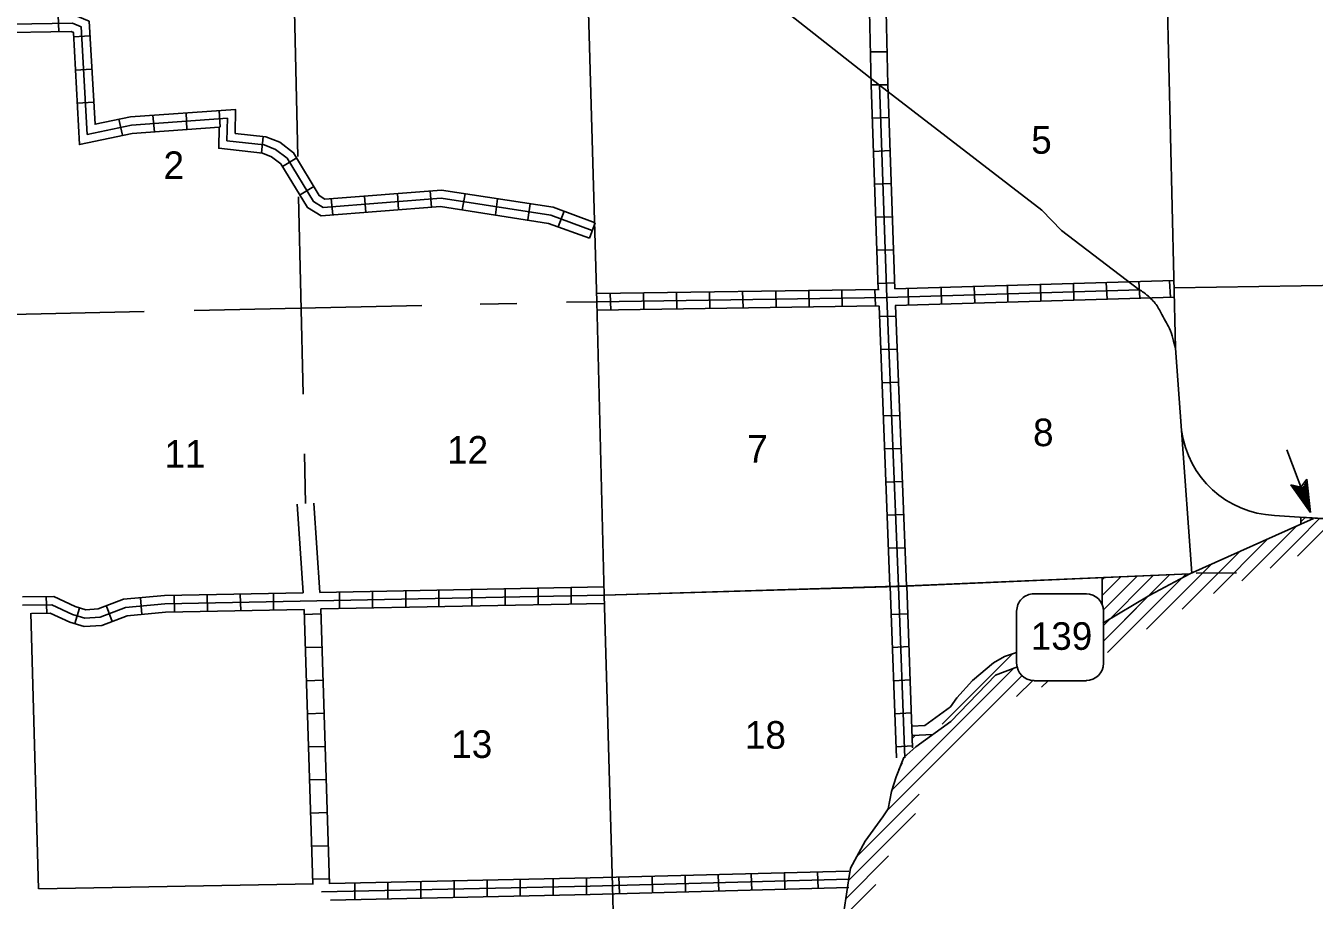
# Model space of a CAD drawing. Extents: x 1896717 to 2422910, y 16167611 to 16626507.
# Drawn here: x 2083222 to 2106584, y 16328958 to 16344806 of the extents above; entities that cross this region are included whole.
import ezdxf

# ---------------------------------------------------------------- set-up
doc = ezdxf.new("R2010")
doc.units = 0
for name, color, linetype in [('L10', 7, 'Continuous'), ('L13', 7, 'Continuous'), ('L14', 7, 'Continuous'), ('L16', 7, 'Continuous'), ('L28', 7, 'Continuous'), ('L3', 7, 'Continuous'), ('L4', 7, 'Continuous'), ('L8', 7, 'Continuous')]:
    doc.layers.add(name, color=color, linetype=linetype)

msp = doc.modelspace()

# ---------------------------------------------------------------- linework, layer by layer
at = {"layer": 'L10'}
for p, q in [((2083312, 16334162), (2083454, 16329162)), ((2083462, 16329162), (2088437, 16329254))]:
    msp.add_line(p, q, dxfattribs=at)
for points in [[(2088145, 16336137), (2088253, 16334529)], [(2088445, 16336154), (2088553, 16334537)]]:
    msp.add_lwpolyline(points, dxfattribs=at)
at = {"layer": 'L13'}
for p, q in [((2088070, 16346246), (2088153, 16342437)), ((2088170, 16341704), (2088253, 16338129)), ((2104044, 16340054), (2109235, 16340138)), ((2086276, 16339645), (2090403, 16339737)), ((2091462, 16339762), (2092128, 16339771)), ((2093028, 16339796), (2093578, 16339804)), ((2081237, 16339535), (2085368, 16339630)), ((2088278, 16337046), (2088295, 16336146)), ((2104445, 16334887), (2105178, 16334894))]:
    msp.add_line(p, q, dxfattribs=at)
at = {"layer": 'L16'}
for p, q in [((2105270, 16334746), (2106267, 16335743)), ((2106284, 16335193), (2106948, 16335858)), ((2106286, 16335479), (2106682, 16335875)), ((2106339, 16335815), (2106418, 16335894)), ((2104755, 16334515), (2105752, 16335511)), ((2104189, 16334231), (2105237, 16335279)), ((2105785, 16334978), (2106286, 16335479)), ((2103543, 16333869), (2104722, 16335048)), ((2102740, 16334764), (2102781, 16334805)), ((2102742, 16334318), (2102740, 16334804)), ((2102742, 16334483), (2103077, 16334818)), ((2102761, 16333654), (2103963, 16334855)), ((2102761, 16333937), (2103667, 16334843)), ((2102761, 16334220), (2103372, 16334830)), ((2102838, 16333447), (2104259, 16334868)), ((2102761, 16333654), (2103520, 16334412)), ((2102761, 16333654), (2103520, 16334412)), ((2102761, 16333654), (2103520, 16334412)), ((2099839, 16332148), (2101116, 16333425)), ((2100967, 16333373), (2101186, 16333449)), ((2098927, 16330953), (2101145, 16333171)), ((2100389, 16332942), (2100769, 16333258)), ((2100769, 16333258), (2100967, 16333373)), ((2098860, 16330602), (2101286, 16333029)), ((2100103, 16332628), (2100389, 16332942)), ((2101189, 16332648), (2101486, 16332946)), ((2101641, 16332818), (2101761, 16332937)), ((2100103, 16332628), (2099988, 16332465)), ((2099988, 16332465), (2099524, 16332123)), ((2099524, 16332123), (2099289, 16332114)), ((2099295, 16331945), (2099668, 16331959)), ((2099297, 16331889), (2099356, 16331947)), ((2099052, 16331328), (2099113, 16331447)), ((2098297, 16329756), (2099419, 16330878)), ((2098137, 16329313), (2099355, 16330531)), ((2098089, 16328981), (2098868, 16329760)), ((2098047, 16328656), (2098634, 16329243))]:
    msp.add_line(p, q, dxfattribs=at)
msp.add_lwpolyline([(2107252, 16335848), (2106339, 16335899), (2106339, 16335775)], dxfattribs=at)
at = {"layer": 'L28'}
for p, q in [((2106519, 16335985), (2106087, 16337123)), ((2106519, 16335985), (2106160, 16336484)), ((2106160, 16336484), (2106343, 16336444)), ((2106472, 16336065), (2106195, 16336461)), ((2106459, 16336123), (2106213, 16336459)), ((2106426, 16336191), (2106250, 16336455)), ((2106414, 16336248), (2106279, 16336448)), ((2106361, 16336345), (2106298, 16336446)), ((2106449, 16336589), (2106343, 16336444)), ((2106365, 16336408), (2106361, 16336442)), ((2106398, 16336340), (2106369, 16336445)), ((2106437, 16336257), (2106387, 16336469)), ((2106455, 16336184), (2106412, 16336496)), ((2106481, 16336113), (2106427, 16336528)), ((2106504, 16336051), (2106440, 16336542)), ((2106519, 16335985), (2106449, 16336589)), ((2106350, 16336376), (2106330, 16336431)), ((2106427, 16336236), (2106365, 16336382)), ((2106410, 16336283), (2106365, 16336382))]:
    msp.add_line(p, q, dxfattribs=at)
at = {"layer": 'L3'}
for p, q in [((2104070, 16338962), (2104178, 16337471)), ((2104178, 16337471), (2104363, 16334886)), ((2104328, 16334871), (2106570, 16335879)), ((2102453, 16334512), (2101503, 16334512)), ((2101186, 16334196), (2101186, 16333254)), ((2102761, 16333254), (2102761, 16334196)), ((2101503, 16332937), (2102453, 16332937))]:
    msp.add_line(p, q, dxfattribs=at)
for points in [[(2095762, 16346037), (2096887, 16345154), (2098703, 16343729), (2101645, 16341462), (2102003, 16341096), (2103403, 16340029)], [(2105861, 16335929), (2108778, 16335737), (2108995, 16335696), (2109478, 16335496)], [(2102753, 16333979), (2103603, 16334487), (2104328, 16334871)], [(2098053, 16327921), (2098037, 16328496), (2098053, 16328746), (2098145, 16329354), (2098178, 16329537), (2098445, 16330029), (2098761, 16330471), (2098861, 16330612), (2098920, 16330929), (2099003, 16331196), (2099145, 16331546), (2099361, 16331737), (2099995, 16332196), (2100803, 16333037), (2101203, 16333187)]]:
    msp.add_lwpolyline(points, dxfattribs=at)
for centre, radius, start, end in [((2105936, 16337704), 1773, 187.5587, 267.5794), ((2101504, 16334198), 315, 90.0011, 180.0011), ((2102449, 16334198), 315, 0.0011, 90.0011), ((2101504, 16333253), 315, 180.0011, 270.0011), ((2102449, 16333253), 315, 270.0011, 0.0011)]:
    msp.add_arc(centre, radius, start, end, dxfattribs=at)
msp.add_spline([(2103403, 16340029), (2103495, 16339971), (2103603, 16339879), (2103686, 16339796), (2103803, 16339612), (2103886, 16339454), (2103961, 16339321), (2104020, 16339137), (2104070, 16338962)], degree=3, dxfattribs=at)
at = {"layer": 'L4'}
for points in [[(2104070, 16338962), (2103920, 16345371), (2103728, 16350629), (2103645, 16353379), (2103611, 16361187), (2103586, 16366438)], [(2093320, 16347837), (2093428, 16345054), (2093578, 16339804), (2093712, 16334487), (2093862, 16329212), (2093962, 16325312), (2094037, 16323896)], [(2099201, 16334654), (2104326, 16334871)], [(2093716, 16334487), (2099201, 16334654)]]:
    msp.add_lwpolyline(points, dxfattribs=at)
at = {"layer": 'L8'}
for p, q in [((2083812, 16344996), (2083820, 16344696)), ((2084387, 16344621), (2084087, 16344604)), ((2098836, 16344337), (2098536, 16344337)), ((2084420, 16344021), (2084120, 16344004)), ((2098853, 16343737), (2098553, 16343737)), ((2084454, 16343421), (2084154, 16343404)), ((2086129, 16343229), (2086145, 16342929)), ((2086728, 16343271), (2086745, 16342971)), ((2084912, 16343112), (2084979, 16342821)), ((2085529, 16343179), (2085554, 16342887)), ((2098570, 16343129), (2098870, 16343146)), ((2087528, 16342796), (2087495, 16342504)), ((2098595, 16342529), (2098895, 16342546)), ((2088137, 16342412), (2087878, 16342254)), ((2088445, 16341896), (2088187, 16341737)), ((2090553, 16341812), (2090578, 16341512)), ((2098611, 16341937), (2098911, 16341946)), ((2088762, 16341671), (2088787, 16341379)), ((2089362, 16341721), (2089387, 16341421)), ((2089962, 16341771), (2089978, 16341471)), ((2091187, 16341762), (2091137, 16341471)), ((2091778, 16341671), (2091737, 16341379)), ((2092370, 16341579), (2092328, 16341287)), ((2092987, 16341446), (2092878, 16341162)), ((2098636, 16341337), (2098936, 16341346)), ((2093545, 16341237), (2093445, 16340954)), ((2098653, 16340737), (2098953, 16340746)), ((2103961, 16340184), (2103978, 16339884)), ((2093820, 16339954), (2093828, 16339654)), ((2094420, 16339962), (2094428, 16339662)), ((2095020, 16339971), (2095028, 16339671)), ((2095620, 16339979), (2095628, 16339687)), ((2096220, 16339996), (2096228, 16339696)), ((2096820, 16340004), (2096828, 16339704)), ((2097420, 16340012), (2097428, 16339712)), ((2098020, 16340021), (2098028, 16339721)), ((2098620, 16340029), (2098628, 16339729)), ((2098678, 16340137), (2098978, 16340146)), ((2099220, 16340037), (2099228, 16339737)), ((2099820, 16340062), (2099828, 16339762)), ((2100420, 16340079), (2100428, 16339779)), ((2101020, 16340096), (2101028, 16339796)), ((2101620, 16340112), (2101628, 16339812)), ((2102220, 16340137), (2102228, 16339837)), ((2102811, 16340154), (2102828, 16339854)), ((2103407, 16340172), (2103424, 16339872)), ((2098892, 16334645), (2098695, 16339729)), ((2099192, 16334654), (2098995, 16339737)), ((2098703, 16339537), (2099003, 16339546)), ((2098720, 16338937), (2099020, 16338946)), ((2098745, 16338337), (2099045, 16338346)), ((2098770, 16337737), (2099070, 16337746)), ((2098795, 16337137), (2099095, 16337146)), ((2098820, 16336537), (2099120, 16336546)), ((2098845, 16335937), (2099145, 16335946)), ((2098870, 16335337), (2099170, 16335346)), ((2090712, 16334579), (2090712, 16334279)), ((2091312, 16334587), (2091312, 16334287)), ((2091912, 16334604), (2091912, 16334304)), ((2092512, 16334612), (2092512, 16334312)), ((2093112, 16334629), (2093112, 16334329)), ((2099011, 16331537), (2098897, 16334645)), ((2099303, 16331721), (2099197, 16334654)), ((2083595, 16334462), (2083604, 16334162)), ((2085304, 16334437), (2085329, 16334137)), ((2085912, 16334479), (2085920, 16334179)), ((2086512, 16334496), (2086520, 16334196)), ((2087112, 16334504), (2087120, 16334204)), ((2087712, 16334521), (2087712, 16334221)), ((2088912, 16334546), (2088912, 16334246)), ((2089512, 16334554), (2089512, 16334254)), ((2090112, 16334562), (2090112, 16334262)), ((2084195, 16334254), (2084112, 16333971)), ((2084687, 16334287), (2084787, 16334012)), ((2088570, 16334146), (2088270, 16334137)), ((2098911, 16334137), (2099211, 16334146)), ((2088587, 16333546), (2088287, 16333537)), ((2098936, 16333537), (2099236, 16333554)), ((2088612, 16332946), (2088312, 16332937)), ((2098961, 16332937), (2099261, 16332954)), ((2088628, 16332346), (2088328, 16332337)), ((2098978, 16332337), (2099278, 16332354)), ((2088653, 16331746), (2088353, 16331737)), ((2099003, 16331737), (2099303, 16331754)), ((2088670, 16331146), (2088370, 16331137)), ((2088687, 16330546), (2088387, 16330537)), ((2088712, 16329946), (2088412, 16329937)), ((2096387, 16329137), (2096378, 16329437)), ((2096987, 16329154), (2096978, 16329454)), ((2097587, 16329171), (2097578, 16329471)), ((2088728, 16329346), (2088428, 16329337)), ((2089187, 16328971), (2089187, 16329271)), ((2089787, 16328987), (2089787, 16329287)), ((2090387, 16328996), (2090387, 16329296)), ((2090987, 16329012), (2090987, 16329312)), ((2091587, 16329021), (2091587, 16329321)), ((2092187, 16329037), (2092187, 16329337)), ((2092787, 16329046), (2092787, 16329346)), ((2093387, 16329062), (2093387, 16329362)), ((2093987, 16329079), (2093978, 16329379)), ((2094587, 16329096), (2094578, 16329396)), ((2095187, 16329112), (2095178, 16329412)), ((2095787, 16329121), (2095778, 16329421))]:
    msp.add_line(p, q, dxfattribs=at)
for points in [[(2077520, 16350037), (2077612, 16344812), (2078170, 16344754), (2084070, 16344854), (2084229, 16344787), (2084337, 16342837), (2085137, 16343004), (2086878, 16343129), (2086870, 16342721), (2087545, 16342646), (2087753, 16342562), (2087962, 16342404), (2088437, 16341621), (2088612, 16341512), (2090753, 16341679), (2092745, 16341371), (2093495, 16341096)], [(2077670, 16350037), (2077762, 16344946), (2078179, 16344904), (2084095, 16345004), (2084370, 16344887), (2084479, 16343021), (2085120, 16343154), (2087028, 16343287), (2087020, 16342854), (2087578, 16342796), (2087828, 16342696), (2088078, 16342504), (2088545, 16341729), (2088645, 16341662), (2090762, 16341829), (2092787, 16341521), (2093545, 16341237)], [(2098520, 16345062), (2098553, 16343737)], [(2098820, 16345062), (2098853, 16343737)], [(2077463, 16344680), (2078162, 16344604), (2084045, 16344704), (2084087, 16344687), (2084195, 16342654), (2085154, 16342854), (2086728, 16342971), (2086720, 16342587), (2087512, 16342496), (2087678, 16342429), (2087845, 16342304), (2088328, 16341512), (2088578, 16341362), (2090745, 16341529), (2092703, 16341221), (2093445, 16340954)], [(2098678, 16340029), (2098553, 16343737)], [(2099161, 16331537), (2099045, 16334646), (2098836, 16339879), (2098703, 16343737)], [(2098978, 16340037), (2098853, 16343746)], [(2098978, 16340037), (2104041, 16340190)], [(2093578, 16339954), (2098695, 16340029)], [(2093578, 16339804), (2098836, 16339879), (2103420, 16340021)], [(2093578, 16339654), (2098686, 16339729)], [(2098986, 16339737), (2104048, 16339889)], [(2093712, 16334487), (2099045, 16334646), (2104328, 16334871)], [(2088553, 16334537), (2093712, 16334637)], [(2083162, 16334454), (2083729, 16334462), (2084120, 16334279), (2084312, 16334221), (2084537, 16334237), (2084995, 16334412), (2085737, 16334479), (2088253, 16334529)], [(2083162, 16334304), (2083695, 16334312), (2084070, 16334137), (2084295, 16334071), (2084570, 16334087), (2085029, 16334262), (2085745, 16334329), (2093712, 16334487)], [(2088570, 16334237), (2093712, 16334337)], [(2083329, 16334154), (2083662, 16334162), (2084020, 16333996), (2084279, 16333921), (2084604, 16333937), (2085062, 16334112), (2085754, 16334179), (2088271, 16334229)], [(2088271, 16334229), (2088428, 16329254)], [(2088570, 16334237), (2088728, 16329254)], [(2088737, 16329262), (2093453, 16329362), (2098145, 16329487)], [(2088587, 16329112), (2093453, 16329212), (2098145, 16329337)], [(2088745, 16328962), (2093453, 16329062), (2098145, 16329187)]]:
    msp.add_lwpolyline(points, dxfattribs=at)

# ---------------------------------------------------------------- texts
at = {"layer": 'L14'}
for s, p in [('5', (2101453, 16342487)), ('2', (2085720, 16342029)), ('8', (2101486, 16337187)), ('12', (2090862, 16336871)), ('7', (2096303, 16336887)), ('11', (2085737, 16336796)), ('13', (2090937, 16331537)), ('18', (2096262, 16331704))]:
    msp.add_text(s, height=500, rotation=360, dxfattribs=at).set_placement(p)
at = {"layer": 'L3'}
msp.add_text('139', height=500, rotation=360, dxfattribs=at).set_placement((2101445, 16333496))

doc.saveas('drawing.dxf')
